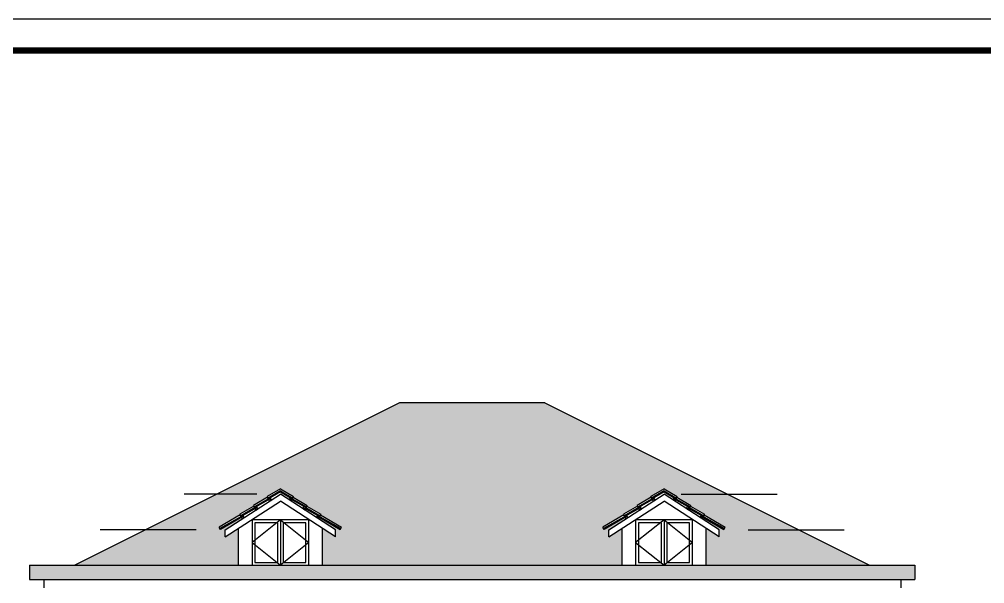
# Model space of a CAD drawing. Extents: x 44111 to 90315, y 4379 to 151689.
# Drawn here: x 60643 to 77653, y 103531 to 113476 of the extents above; entities that cross this region are included whole.
import ezdxf

# ---------------------------------------------------------------- set-up
doc = ezdxf.new("R2010")
doc.units = 0
doc.header["$LTSCALE"] = 1000
doc.header["$MEASUREMENT"] = 0
for name, color, linetype in [('A-DIM_ELEV', 3, 'Continuous'), ('A-瓦屋面填充', 8, 'Continuous'), ('A-立面看线', 50, 'Continuous'), ('A-立面门窗', 133, 'Continuous'), ('A-立面门窗开启线', 252, 'Continuous'), ('J-LM-外墙材料分色', 249, 'Continuous'), ('PUB_TITLE', 4, 'Continuous'), ('SURFACE', 6, 'Continuous'), ('图框固定块', 3, 'Continuous')]:
    doc.layers.add(name, color=color, linetype=linetype)

# ---------------------------------------------------------------- blocks, each defined once
blk = doc.blocks.new('A$C6C3C3552')
at = {"color": 3}
for p, q in [((341, 226), (0, 52)), ((20, 17), (0, 52)), ((20, 17), (10, 35)), ((361, 191), (341, 226))]:
    blk.add_line(p, q, dxfattribs=at)
at = {"color": 159}
for p, q in [((406, 214), (20, 17)), ((30, 0), (20, 17)), ((398, 187), (30, 0)), ((408, 170), (398, 187)), ((426, 179), (406, 214)), ((426, 179), (408, 170))]:
    blk.add_line(p, q, dxfattribs=at)
blk.add_lwpolyline([(383, 133), (418, 153), (398, 187), (363, 167)], close=True, dxfattribs=at)
blk = doc.blocks.new('99')
at = {"color": 3}
for p, q in [((656627, -650230), (656393, -650364)), ((656627, -650230), (656860, -650364)), ((656409, -650390), (656393, -650364)), ((656409, -650390), (656401, -650377)), ((656844, -650390), (656860, -650364)), ((656844, -650390), (656852, -650377)), ((655920, -650688), (655547, -650903)), ((655936, -650714), (655920, -650688)), ((657317, -650714), (657334, -650688)), ((657334, -650688), (657706, -650903)), ((655567, -650934), (655547, -650903)), ((655567, -650934), (655559, -650922)), ((657686, -650934), (657706, -650903)), ((657686, -650934), (657694, -650922))]:
    blk.add_line(p, q, dxfattribs=at)
at = {"color": 159}
for p, q in [((656627, -650264), (656409, -650390)), ((656627, -650282), (656417, -650402)), ((656627, -650264), (656844, -650390)), ((656627, -650282), (656836, -650402)), ((656417, -650402), (656409, -650390)), ((656836, -650402), (656844, -650390)), ((655969, -650695), (655563, -650928)), ((655964, -650715), (655571, -650941)), ((655972, -650728), (655964, -650715)), ((655985, -650720), (655969, -650695)), ((655985, -650720), (655972, -650728)), ((657268, -650720), (657285, -650695)), ((657268, -650720), (657281, -650728)), ((657281, -650728), (657290, -650715)), ((657285, -650695), (657690, -650928)), ((657290, -650715), (657682, -650941)), ((655571, -650941), (655563, -650928)), ((657682, -650941), (657690, -650928))]:
    blk.add_line(p, q, dxfattribs=at)
for points in [[(655955, -650756), (655980, -650740), (655964, -650715), (655939, -650731)], [(657298, -650756), (657273, -650740), (657290, -650715), (657315, -650731)]]:
    blk.add_lwpolyline(points, close=True, dxfattribs=at)
at = {"layer": 'A-立面看线'}
for p, q in [((655657, -650952), (656627, -650324)), ((655657, -651071), (656627, -650443)), ((657597, -650952), (656627, -650324)), ((657597, -651071), (656627, -650443)), ((655657, -651071), (655657, -650952)), ((655887, -651574), (655887, -650922)), ((657367, -651574), (657367, -650922)), ((657597, -651071), (657597, -650952))]:
    blk.add_line(p, q, dxfattribs=at)
at = {"layer": 'A-立面门窗'}
for p, q in [((656627, -650774), (656627, -651574)), ((656577, -650824), (656577, -651524)), ((656677, -650824), (656677, -651524))]:
    blk.add_line(p, q, dxfattribs=at)
blk.add_lwpolyline([(657127, -650774), (656127, -650774), (656127, -651574), (657127, -651574)], close=True, dxfattribs=at)
for points in [[(656577, -650824), (656177, -650824), (656177, -651524), (656577, -651524)], [(656677, -651524), (657077, -651524), (657077, -650824), (656677, -650824)]]:
    blk.add_lwpolyline(points, dxfattribs=at)
at = {"layer": 'A-立面门窗开启线', "color": 252}
for points in [[(656627, -650774), (656127, -651174), (656627, -651574)], [(656627, -650774), (657127, -651174), (656627, -651574)]]:
    blk.add_lwpolyline(points, dxfattribs=at)
for p, xscale, yscale, zscale, rotation in [((656154, -650559), 0.7499999999509167, 0.7499999999509167, 0.7499999999509167, 2.907397853544846), ((657099, -650559), -0.7499999999509172, 0.749999999950914, 0.749999999950914, 357.0926021464552), ((655914, -650715), 0.7499999999509167, 0.7499999999509167, 0.7499999999509167, 2.907397853544846), ((657340, -650715), -0.7499999999509172, 0.749999999950914, 0.749999999950914, 357.0926021464552)]:
    blk.add_blockref('A$C6C3C3552', p, dxfattribs=dict(xscale=xscale, yscale=yscale, zscale=zscale, rotation=rotation))

msp = doc.modelspace()

# ---------------------------------------------------------------- hatches: boundary and pattern name
at = {"layer": 'A-瓦屋面填充'}
h = msp.add_hatch(dxfattribs=at)
h.set_pattern_fill('弯瓦屋面', color=256, scale=100, angle=180)
h.set_pattern_definition([(180, (-591384.08, 755430.08), (-200, -200), [40, -160]), (225, (-591464.08, 755410.08), (-2e-14, -200), [56.56854, -226.27417]), (270, (-591504.08, 755370.08), (200, -200), [200]), (315, (-591544.08, 755410.08), (200, -5e-14), [56.56854, -226.27417]), (206.565051, (-591424.08, 755430.08), (-200, -2e-07), [44.72, -402.493595]), (153.434949, (-591544.08, 755410.08), (-200, 2e-07), [44.72, -402.493595])])
h.paths.add_polyline_path([(71033, 104478), (71332, 104672), (71314, 104700), (70947, 104489), (70939, 104502), (70923, 104527), (71296, 104742), (71287, 104754), (71536, 104897), (71528, 104910), (71777, 105053), (71769, 105066), (72003, 105200), (72236, 105066), (72477, 104910), (72469, 104897), (72718, 104754), (73082, 104527), (73062, 104496), (73058, 104489), (72691, 104700), (72673, 104672), (72973, 104478), (72973, 104359), (72743, 104508), (72743, 103856), (75623, 103856), (69903, 106716), (67343, 106716), (61623, 103856), (64503, 103856), (64503, 104508), (64273, 104359), (64273, 104478), (64572, 104672), (64554, 104700), (64187, 104489), (64179, 104502), (64163, 104527), (64536, 104742), (64527, 104754), (64776, 104897), (64768, 104910), (65017, 105053), (65009, 105066), (65243, 105200), (65476, 105066), (65717, 104910), (65709, 104897), (65958, 104754), (66322, 104527), (66302, 104496), (66298, 104489), (65931, 104700), (65913, 104672), (66213, 104478), (66213, 104359), (65983, 104508), (65983, 103856), (71263, 103856), (71263, 104508), (71033, 104359)])
at = {"layer": 'J-LM-外墙材料分色'}
h = msp.add_hatch(dxfattribs=at)
h.set_pattern_fill('大理石', color=159, scale=50)
h.set_pattern_definition([(41.9872125, (-591259.077, 755447.22), (299.9999956, 225.0000049), [4.804866, -1004.216925]), (68.1985905, (-591330.505, 755439.72), (149.9999999, 450.0000002), [17.30946, -1194.35262]), (60.945396, (-591334.077, 755431.15), (149.99998994, 225.0000064), [7.35402, -1536.99045]), (90, (-591330.5, 755437.58), (150, -9e-15), [2.142857, -222.85713]), (71.565051, (-591260.505, 755442.936), (3e-07, 225.0000005), [4.51754, -469.824105]), (171.469234, (-591260.505, 755442.936), (-149.9999995, 1.4e-06), [7.222767, -1509.5583]), (79.215702, (-591270.505, 755429.007), (150.00000075, 900.0000004), [15.269685, -1588.04715]), (62.1329961, (-591383.3624, 755497.5784), (599.99999271, 1125.0000044), [35.147284, -7345.78245]), (0, (-591381.2, 755530.57), (0, 225), [0, -150]), (64.9831065, (-591284.077, 755571.507), (300.00000076, 674.99999954), [23.647065, -2459.2947]), (81.4391104, (-591226.2196, 755482.5784), (299.999999483, 2024.99998723), [33.588522, -7020.0009]), (82.8749836, (-591309.077, 755502.936), (149.99999099, 1125.00000113), [17.276266, -3610.7397]), (76.75948, (-591324.077, 755455.793), (150.00000146, 674.99999948), [37.42339, -3892.0326]), (0, (-591347.46, 755455.9), (0, 225), [0, -150]), (0, (-591345.05, 755453.5), (0, 225), [0, -150]), (0, (-591328.18, 755465.54), (0, 225), [0, -150]), (0, (-591333, 755492.03), (0, 225), [0, -150]), (59.0362434, (-591315.505, 755492.221), (149.99998805, 225.00000645), [12.494896, -2611.4334]), (0, (-591309.1, 755502.52), (0, 225), [0, -150]), (0, (-591328.18, 755494.44), (0, 225), [0, -150]), (0, (-591320.95, 755508.9), (0, 225), [0, -150]), (0, (-591328.18, 755487.21), (0, 225), [0, -150]), (50.194429, (-591241.22, 755471.864), (150.0000001, 225.0000001), [5.57875, -1165.9587]), (90, (-591241.22, 755465.44), (150, -9e-15), [6.42857, -218.57142]), (43.6677801, (-591249.077, 755457.936), (450.00000034, 449.99999912), [10.862076, -2270.1738]), (90, (-591249.08, 755455.8), (150, -9e-15), [2.142857, -222.85713]), (39.805571, (-591255.505, 755450.436), (299.99999284, 225.00000885), [8.368125, -1748.93805]), (0, (-591277.57, 755465.54), (0, 225), [0, -150]), (0, (-591240.9, 755472.33), (0, 225), [0, -150]), (0, (-591240.9, 755472.33), (0, 225), [0, -150]), (29.3577535, (-591237.648, 755476.15), (449.9999991, 225.0000013), [13.112542, -1363.704435]), (0, (-591241.41, 755487.21), (0, 225), [0, -150]), (146.309932, (-591284.077, 755571.507), (-300.00000184, 224.9999961), [15.452362, -1607.0457]), (8.1301023, (-591300.505, 755541.507), (1499.99998944, 224.99999867), [15.152287, -3166.8282]), (47.8624052, (-591334.077, 755537.221), (600.000000265, 674.999999374), [20.22829, -4227.71235]), (14.6208739, (-591366.934, 755528.65), (899.99999752, 225.00000939), [33.956755, -3531.5025]), (0, (-591354.7, 755542.6), (0, 225), [0, -150]), (18.4349488, (-591306.934, 755520.078), (600.00000006, 224.9999993), [6.77631, -1416.248625]), (16.699244, (-591300.505, 755522.22), (149.999997, 1.24e-05), [3.72868, -779.294295]), (101.093723, (-591296.934, 755523.293), (-300.00000262, 1574.99998526), [18.561123, -3879.2748]), (0, (-591316.13, 755532.98), (0, 225), [0, -150]), (0, (-591300.58, 755541.93), (0, 225), [0, -150]), (0, (-591320.95, 755516.12), (0, 225), [0, -150]), (0, (-591340.23, 755564.29), (0, 225), [0, -150]), (0, (-591347.46, 755554.65), (0, 225), [0, -150]), (44.1449026, (-591309.077, 755568.293), (450.00000077, 449.99999998), [16.92194, -3536.6853]), (54.5829447, (-591320.505, 755552.221), (150.00000042, 224.99999911), [19.720626, -4121.6106]), (0, (-591308.87, 755568.44), (0, 225), [0, -150]), (0, (-591330.6, 755557.06), (0, 225), [0, -150]), (0, (-591308.87, 755568.44), (0, 225), [0, -150]), (0, (-591320.48, 755551.87), (0, 225), [0, -150]), (75.0685828, (-591285.505, 755543.65), (150, 675.0000002), [5.544348, -1158.76875]), (90, (-591284.08, 755549), (150, -9e-15), [22.5, -202.5]), (50.194429, (-591257.648, 755643.293), (150.0000001, 225.0000001), [5.57875, -1165.9587]), (0, (-591299.26, 755595.6), (0, 225), [0, -150]), (0, (-591294.44, 755593.2), (0, 225), [0, -150]), (0, (-591313.72, 755598), (0, 225), [0, -150]), (0, (-591289.62, 755624.5), (0, 225), [0, -150]), (53.1301023, (-591274.077, 755611.15), (150.00000021, 224.99999986), [10.714286, -2239.28565]), (90, (-591274.08, 755592.94), (150, -9e-15), [18.214285, -206.78571]), (0, (-591274.05, 755593.3), (0, 225), [0, -150]), (23.1985905, (-591262.648, 755641.15), (450.0000003, 225.0000001), [5.43984, -1136.926125]), (66.037511, (-591264.077, 755637.936), (150, 449.9999997), [3.51745, -735.14688]), (66.037511, (-591265.505, 755634.72), (150, 449.9999997), [3.51745, -735.14688]), (81.8698976, (-591267.648, 755619.721), (150.00000065, 1125.00000011), [15.152287, -3166.8282]), (90, (-591254.08, 755647.58), (150, -9e-15), [5.357144, -219.642855]), (0, (-591270.55, 755655.08), (0, 225), [0, -150])])
h.paths.add_polyline_path([(76423, 103856), (76423, 103606), (60823, 103606), (60823, 103856)])

# ---------------------------------------------------------------- linework, layer by layer
at = {"layer": 'A-DIM_ELEV'}
for p, q in [((64828, 105106), (63547, 105106)), ((72304, 105106), (73999, 105106)), ((63762, 104478), (62067, 104478)), ((73484, 104478), (75179, 104478))]:
    msp.add_line(p, q, dxfattribs=at)
at = {"layer": 'A-立面看线'}
for p, q in [((67343, 106716), (61623, 103856)), ((69903, 106716), (67343, 106716)), ((69903, 106716), (75623, 103856)), ((60823, 103856), (76423, 103856)), ((60823, 103856), (60823, 103606)), ((76423, 103856), (76423, 103606)), ((60823, 103606), (76423, 103606)), ((61073, 103606), (61073, 103456)), ((76173, 103606), (76173, 103456))]:
    msp.add_line(p, q, dxfattribs=at)
at = {"layer": 'PUB_TITLE'}
msp.add_lwpolyline([(44111, 80806), (90315, 80806), (90315, 113476), (44111, 113476)], close=True, dxfattribs=at)
msp.add_lwpolyline([(44111, 80806), (90315, 80806), (90315, 113476), (44111, 113476)], close=True, dxfattribs=at)
at = {"layer": 'PUB_TITLE', "const_width": 110}
msp.add_lwpolyline([(46861, 81356), (89761, 81356), (89761, 112926), (46861, 112926)], close=True, dxfattribs=at)
at = {"layer": '图框固定块'}
msp.add_lwpolyline([(44111, 80806), (90315, 80806), (90315, 113476), (44111, 113476)], close=True, dxfattribs=at)

# ---------------------------------------------------------------- block references
at = {"layer": 'SURFACE'}
for p in [(-591384, 755430), (-584624, 755430)]:
    msp.add_blockref('99', p, dxfattribs=at)

doc.saveas('drawing.dxf')
